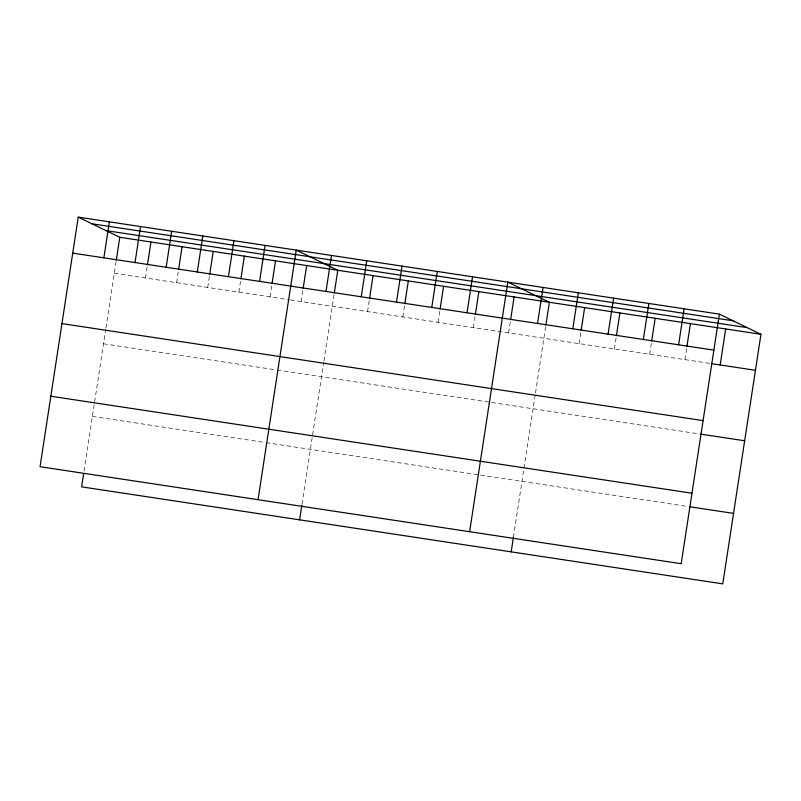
<?xml version="1.0" encoding="UTF-8"?>
<svg xmlns="http://www.w3.org/2000/svg" width="801" height="801" viewBox="0 0 801 801"><rect width="100%" height="100%" fill="white"/><g stroke="black" fill="none" stroke-linecap="round" stroke-linejoin="round"><path stroke-width="0.6" stroke-dasharray="4 3" d="M84.035 471.058L105.742 329.181M105.932 327.959L116.135 261.276M145.442 277.987L147.274 265.992M176.58 282.703L178.233 271.909M207.719 287.419L209.562 275.414M238.868 292.125L240.701 280.13M270.007 296.841L271.839 284.846M301.146 301.556L302.978 289.551M302.027 504.039L323.734 362.162M323.924 360.951L334.127 294.267M367.549 311.599L369.391 299.604M402.813 316.936L404.645 304.941M438.077 322.272L439.909 310.277M473.341 327.609L475.173 315.614M508.605 332.946L510.437 320.941M513.411 537.271L535.308 394.182M535.499 392.961L545.701 326.277M579.133 343.619L580.965 331.614M614.387 348.956L616.229 336.951M649.651 354.282L651.493 342.287M684.915 359.619L686.757 347.624M114.303 273.281L289.171 299.744M290.373 299.924L710.447 363.484M103.519 343.759L275.985 369.862M277.186 370.042L699.663 433.972M92.405 416.38L264.881 442.472M266.072 442.653L687.338 506.402"/><path stroke-width="1.2" d="M78.238 217.131L40.05 466.703L681.19 563.714L719.378 314.142L78.238 217.131L119.81 237.286L760.95 334.297L722.762 583.869L81.622 486.858L83.664 473.491M103.87 257.832L109.377 221.837M116.315 260.085L119.81 237.286M135.019 262.548L140.525 226.553M147.464 264.791L150.948 241.992M166.157 267.264L171.664 231.269M178.603 269.506L182.087 246.708M197.296 271.97L202.803 235.975M209.742 274.222L213.236 251.424M228.435 276.685L233.942 240.69M240.881 278.928L244.375 256.13M259.574 281.391L265.091 245.406M272.03 283.644L275.514 260.846M258.042 499.684L296.23 250.112L337.792 270.267L334.307 293.066M303.168 288.35L306.653 265.562M325.987 291.444L331.494 255.449M299.604 519.839L301.837 505.261M361.241 296.781L366.758 260.786M369.571 298.403L373.056 275.604M396.505 302.117L402.012 266.122M404.835 303.739L408.32 280.941M431.769 307.454L437.276 271.459M440.099 309.076L443.584 286.277M467.033 312.79L472.54 276.796M475.363 314.413L478.848 291.614M469.616 531.704L507.804 282.132L549.376 302.287L545.882 325.086M510.617 319.749L514.112 296.951M537.561 323.464L543.068 287.469M511.188 551.859L513.411 537.271M572.825 328.79L578.332 292.796M581.146 330.412L584.64 307.624M608.089 334.127L613.596 298.132M616.41 335.749L619.894 312.961M643.343 339.464L648.86 303.469M651.674 341.086L655.158 318.287M678.607 344.8L684.114 308.806M686.938 346.422L690.422 323.624M720.179 364.956L725.686 328.961M91.955 223.779L733.095 320.79M106.092 230.628L747.233 327.649M72.731 253.126L713.871 350.137M711.668 363.674L755.443 370.292M61.947 323.604L703.088 420.615M700.885 434.152L744.66 440.77M50.833 396.225L691.974 493.236M689.771 506.763L733.546 513.391M719.378 314.142L760.95 334.297"/></g></svg>
